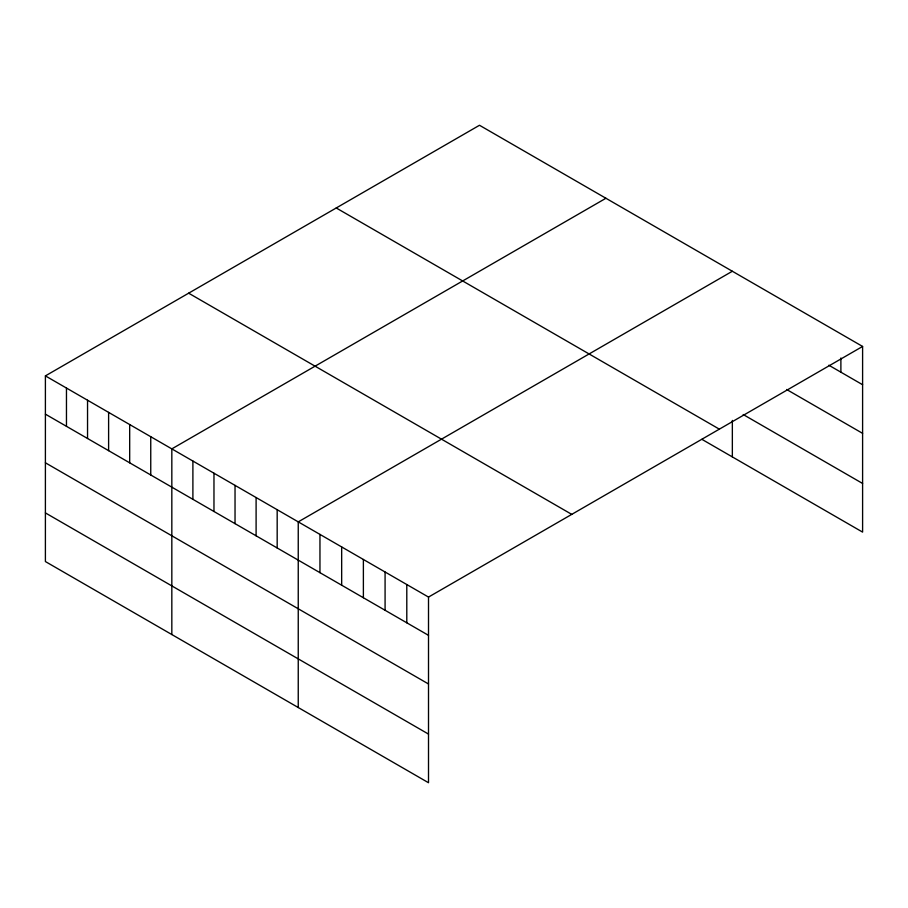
<?xml version="1.0" encoding="UTF-8"?>
<svg xmlns="http://www.w3.org/2000/svg" width="908" height="908" viewBox="0 0 908 908"><rect width="100%" height="100%" fill="white"/><g stroke="black" fill="none" stroke-linecap="round" stroke-linejoin="round"><path stroke-width="1.36" d="M45.4 375.889L428.508 597.078L428.508 782.73L45.4 561.553L45.4 375.889L479.492 125.27L862.6 346.447L862.6 532.111L701.907 439.336M605.92 198.262L171.828 448.881L171.828 634.533M732.347 271.254L298.244 521.873L298.244 707.525M428.508 597.078L862.6 346.447M828.834 365.22L862.6 384.72M786.623 389.487L862.6 433.354M743.198 414.536L862.6 483.465M336.244 207.977L719.352 429.155M188.648 293.182L571.756 514.371M45.4 414.161L428.508 635.339M45.4 462.796L428.508 683.974M45.4 512.906L428.508 734.095M840.887 358.013L840.887 372.178M732.347 420.427L732.347 456.906M406.795 584.548L406.795 622.809M385.083 572.006L385.083 610.278M363.382 559.476L363.382 597.736M341.669 546.945L341.669 585.206M319.956 534.403L319.956 572.676M277.178 509.706L277.178 547.978M256.101 497.539L256.101 535.811M235.036 485.383L235.036 523.644M213.97 473.216L213.97 511.476M192.893 461.048L192.893 499.309M150.751 436.714L150.751 474.986M129.685 424.558L129.685 462.819M108.608 412.391L108.608 450.652M87.543 400.224L87.543 438.485M66.466 388.056L66.466 426.317"/></g></svg>
